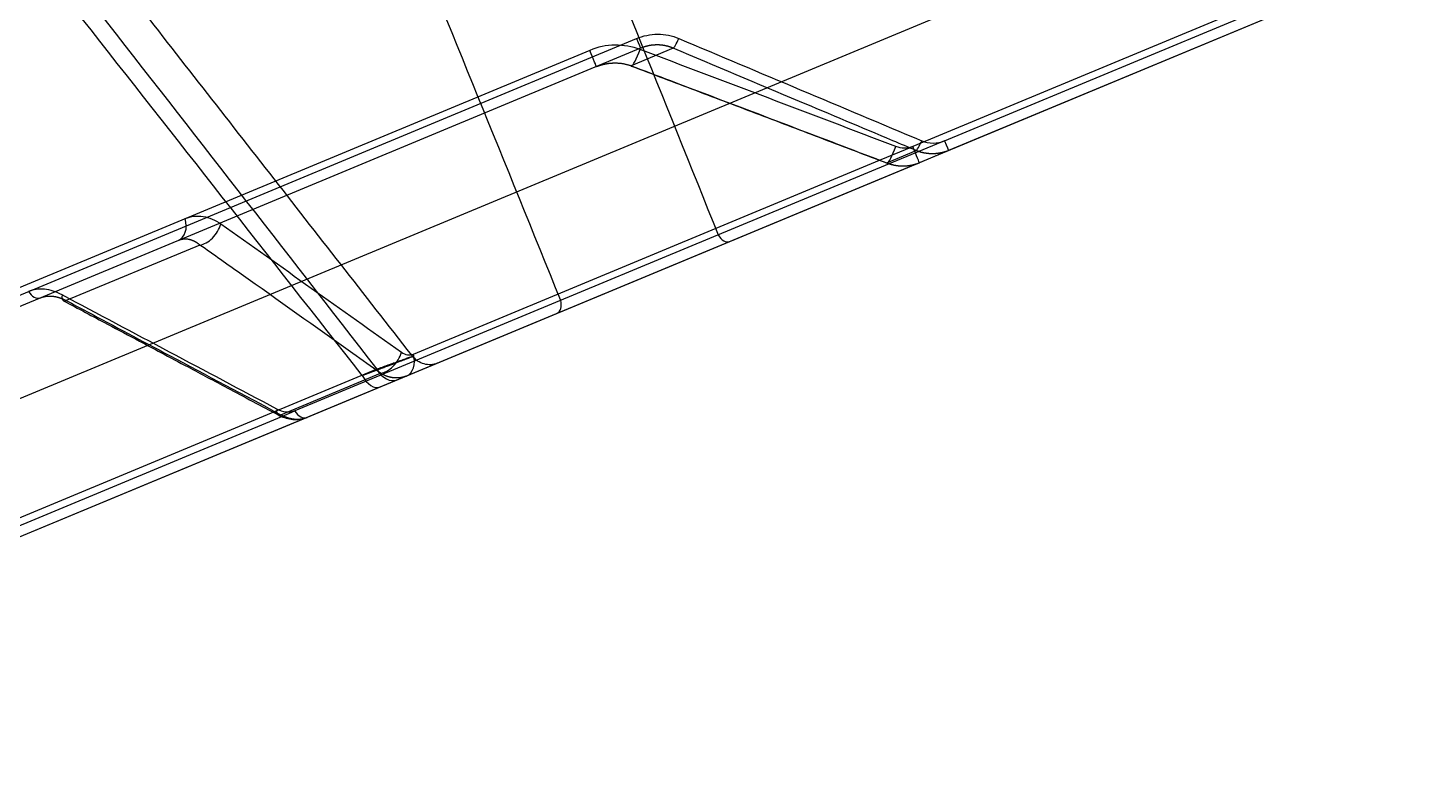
# Model space of a CAD drawing. Header units: millimetres. Extents: x 18 to 755, y 19 to 576.
# Drawn here: x 297.22 to 329.67, y 87.07 to 104.86 of the extents above; entities that cross this region are included whole.
import ezdxf

# ---------------------------------------------------------------- set-up
doc = ezdxf.new("R2010")
doc.units = ezdxf.units.MM
doc.layers.add('1', color=7, linetype='Continuous', true_color=0xffffff)

msp = doc.modelspace()

# ---------------------------------------------------------------- hatches: boundary and pattern name
at = {"layer": '1', "lineweight": -3}
h = msp.add_hatch(dxfattribs=at)
h.set_pattern_fill('ANSI31', scale=1.55, style=0)
edge = h.paths.add_edge_path(flags=0)
edge.add_line((123.581, 20.754), (119.659, 19.122))
edge.add_line((119.659, 19.122), (118.507, 21.892))
edge.add_line((118.507, 21.892), (111.247, 18.873))
edge.add_spline(control_points=[(111.247, 18.873), (110.93, 19.433), (110.613, 19.993), (110.297, 20.553)], knot_values=[0, 0, 0, 0, 1, 1, 1, 1], degree=3, periodic=0)
edge.add_spline(control_points=[(110.297, 20.553), (110.763, 21.685), (111.229, 22.818), (111.694, 23.95)], knot_values=[0, 0, 0, 0, 1, 1, 1, 1], degree=3, periodic=0)
edge.add_ellipse((358.348, 131.388), major_axis=(-2903.319, -1207.465), ratio=0.00143112, start_angle=0.954876, end_angle=0.989415)
edge.add_spline(control_points=[(120.306, 27.531), (120.582, 27.416), (120.858, 27.302), (121.417, 27.07), (121.701, 26.953), (122.165, 26.76), (122.347, 26.685), (122.528, 26.61)], knot_values=[0, 0, 0, 0, 0.372538, 0.372538, 0.755075, 0.755075, 1, 1, 1, 1], degree=3, periodic=0)
edge.add_spline(control_points=[(122.528, 26.61), (122.939, 24.772), (123.349, 22.934), (123.759, 21.096)], knot_values=[0, 0, 0, 0, 1, 1, 1, 1], degree=3, periodic=0)
edge.add_spline(control_points=[(123.759, 21.096), (123.763, 21.079), (123.765, 21.061), (123.767, 21.026), (123.766, 21.009), (123.761, 20.975), (123.758, 20.957), (123.747, 20.924), (123.741, 20.908), (123.724, 20.877), (123.715, 20.862), (123.694, 20.834), (123.682, 20.822), (123.663, 20.804), (123.656, 20.798), (123.642, 20.788), (123.635, 20.783), (123.613, 20.768), (123.598, 20.76), (123.581, 20.754)], knot_values=[0, 0, 0, 0, 0.125, 0.125, 0.25, 0.25, 0.375, 0.375, 0.5, 0.5, 0.625, 0.625, 0.75, 0.75, 0.8125, 0.8125, 0.875, 0.875, 1, 1, 1, 1], degree=3, periodic=0)
edge = h.paths.add_edge_path(flags=0)
edge.add_spline(control_points=[(300.574, 126.854), (300.649, 126.885), (300.802, 126.935), (300.96, 126.96), (301.061, 126.967), (301.082, 126.968), (301.122, 126.969), (301.142, 126.969), (301.203, 126.969), (301.243, 126.967), (301.362, 126.956), (301.442, 126.943), (301.52, 126.923)], knot_values=[0, 0, 0, 0, 0.25, 0.5, 0.5, 0.5625, 0.5625, 0.625, 0.625, 0.75, 0.75, 1, 1, 1, 1], degree=3, periodic=0)
edge.add_spline(control_points=[(301.52, 126.923), (301.572, 126.91), (301.625, 126.901), (301.705, 126.894), (301.731, 126.892), (301.772, 126.892), (301.785, 126.892), (301.812, 126.893), (301.826, 126.894), (301.893, 126.898), (301.946, 126.907), (302.024, 126.925), (302.049, 126.932), (302.1, 126.949), (302.126, 126.958), (302.151, 126.969)], knot_values=[0, 0, 0, 0, 0.25, 0.25, 0.375, 0.375, 0.4375, 0.4375, 0.5, 0.5, 0.75, 0.75, 0.875, 0.875, 1, 1, 1, 1], degree=3, periodic=0)
edge.add_line((302.151, 126.969), (314.312, 132.027))
edge.add_spline(control_points=[(314.312, 132.027), (314.325, 132.032), (314.337, 132.037), (314.362, 132.049), (314.398, 132.066), (314.433, 132.086), (314.501, 132.128), (314.544, 132.16), (314.605, 132.213), (314.625, 132.231), (314.662, 132.27), (314.68, 132.29), (314.731, 132.351), (314.762, 132.395), (314.79, 132.442)], knot_values=[0, 0, 0, 0, 0.0625, 0.0625, 0.125, 0.25, 0.25, 0.5, 0.5, 0.625, 0.625, 0.75, 0.75, 1, 1, 1, 1], degree=3, periodic=0)
edge.add_spline(control_points=[(314.79, 132.442), (314.831, 132.511), (314.877, 132.577), (314.954, 132.67), (314.994, 132.714), (315.038, 132.757), (315.067, 132.785), (315.082, 132.798), (315.158, 132.864), (315.223, 132.912), (315.325, 132.975), (315.377, 133.005), (315.432, 133.031), (315.468, 133.048), (315.487, 133.057), (315.505, 133.064)], knot_values=[0, 0, 0, 0, 0.25, 0.25, 0.375, 0.4375, 0.4375, 0.5, 0.5, 0.75, 0.75, 0.875, 0.9375, 0.9375, 1, 1, 1, 1], degree=3, periodic=0)
edge.add_line((315.505, 133.064), (355.591, 149.736))
edge.add_line((355.591, 149.736), (359.047, 141.426))
edge.add_spline(control_points=[(359.047, 141.426), (358.238, 139.465), (357.429, 137.504), (356.62, 135.543)], knot_values=[0, 0, 0, 0, 1, 1, 1, 1], degree=3, periodic=0)
edge.add_ellipse((358.348, 131.388), major_axis=(2903.319, 1207.465), ratio=0.00143112, start_angle=90, end_angle=158.464753)
edge.add_spline(control_points=[(346.091, 131.164), (345.823, 131.213), (345.554, 131.262), (345.084, 131.347), (344.883, 131.384), (344.488, 131.456), (344.293, 131.492), (344.099, 131.527)], knot_values=[0, 0, 0, 0, 0.404548, 0.404548, 0.707324, 0.707324, 1, 1, 1, 1], degree=3, periodic=0)
edge.add_spline(control_points=[(344.099, 131.527), (343.491, 132.478), (342.884, 133.428), (342.276, 134.379)], knot_values=[0, 0, 0, 0, 1, 1, 1, 1], degree=3, periodic=0)
edge.add_spline(control_points=[(342.276, 134.379), (342.197, 134.503), (342.108, 134.618), (341.961, 134.778), (341.91, 134.829), (341.83, 134.902), (341.802, 134.926), (341.746, 134.973), (341.717, 134.996), (341.572, 135.108), (341.45, 135.185), (341.257, 135.285), (341.191, 135.316), (341.09, 135.358), (341.056, 135.371), (340.987, 135.396), (340.953, 135.407), (340.778, 135.462), (340.637, 135.493), (340.421, 135.521), (340.349, 135.528), (340.24, 135.532), (340.203, 135.533), (340.13, 135.533), (340.093, 135.532), (339.911, 135.524), (339.767, 135.505), (339.555, 135.457), (339.485, 135.439), (339.381, 135.406), (339.346, 135.394), (339.277, 135.369), (339.243, 135.355), (339.209, 135.341)], knot_values=[0, 0, 0, 0, 0.125, 0.125, 0.1875, 0.1875, 0.21875, 0.21875, 0.25, 0.25, 0.375, 0.375, 0.4375, 0.4375, 0.46875, 0.46875, 0.5, 0.5, 0.625, 0.625, 0.6875, 0.6875, 0.71875, 0.71875, 0.75, 0.75, 0.875, 0.875, 0.9375, 0.9375, 0.96875, 0.96875, 1, 1, 1, 1], degree=3, periodic=0)
edge.add_line((339.209, 135.341), (256.764, 101.053))
edge.add_spline(control_points=[(256.764, 101.053), (258.459, 93.455), (260.155, 85.857), (261.851, 78.259)], knot_values=[0, 0, 0, 0, 1, 1, 1, 1], degree=3, periodic=0)
edge.add_line((261.851, 78.259), (252.617, 74.419))
edge.add_spline(control_points=[(252.617, 74.419), (248.643, 77.459), (244.669, 80.499), (240.694, 83.539)], knot_values=[0, 0, 0, 0, 1, 1, 1, 1], degree=3, periodic=0)
edge.add_line((240.694, 83.539), (226.859, 77.785))
edge.add_spline(control_points=[(226.859, 77.785), (226.212, 72.823), (225.566, 67.861), (224.92, 62.899)], knot_values=[0, 0, 0, 0, 1, 1, 1, 1], degree=3, periodic=0)
edge.add_line((224.92, 62.899), (215.686, 59.059))
edge.add_spline(control_points=[(215.686, 59.059), (211.494, 65.619), (207.301, 72.179), (203.109, 78.738)], knot_values=[0, 0, 0, 0, 1, 1, 1, 1], degree=3, periodic=0)
edge.add_line((203.109, 78.738), (120.663, 44.45))
edge.add_spline(control_points=[(120.663, 44.45), (120.646, 44.443), (120.629, 44.436), (120.596, 44.421), (120.546, 44.398), (120.497, 44.374), (120.4, 44.323), (120.338, 44.287), (120.155, 44.17), (120.039, 44.081), (119.823, 43.882), (119.725, 43.775), (119.593, 43.602), (119.552, 43.543), (119.493, 43.451), (119.465, 43.404), (119.438, 43.356), (119.421, 43.324), (119.412, 43.308), (119.336, 43.161), (119.281, 43.027), (119.216, 42.82), (119.197, 42.75), (119.174, 42.643), (119.167, 42.607), (119.154, 42.535), (119.149, 42.499), (119.125, 42.317), (119.119, 42.173), (119.132, 41.884), (119.151, 41.74), (119.183, 41.597)], knot_values=[0, 0, 0, 0, 0.015625, 0.015625, 0.03125, 0.0625, 0.0625, 0.125, 0.125, 0.25, 0.25, 0.375, 0.375, 0.4375, 0.4375, 0.46875, 0.484375, 0.484375, 0.5, 0.5, 0.625, 0.625, 0.6875, 0.6875, 0.71875, 0.71875, 0.75, 0.75, 0.875, 0.875, 1, 1, 1, 1], degree=3, periodic=0)
edge.add_spline(control_points=[(119.183, 41.597), (119.43, 40.492), (119.677, 39.387), (119.923, 38.282)], knot_values=[0, 0, 0, 0, 1, 1, 1, 1], degree=3, periodic=0)
edge.add_spline(control_points=[(119.923, 38.282), (119.768, 38.056), (119.613, 37.83), (119.343, 37.435), (119.227, 37.267), (119, 36.935), (118.888, 36.772), (118.776, 36.609)], knot_values=[0, 0, 0, 0, 0.405183, 0.405183, 0.707594, 0.707594, 1, 1, 1, 1], degree=3, periodic=0)
edge.add_ellipse((358.348, 131.388), major_axis=(-2903.319, -1207.465), ratio=0.00143112, start_angle=359.002567, end_angle=359.045124)
edge.add_spline(control_points=[(108.25, 32.23), (107.27, 32.636), (106.289, 33.042), (104.327, 33.853), (103.346, 34.259), (102.365, 34.664)], knot_values=[0, 0, 0, 0, 0.5, 0.5, 1, 1, 1, 1], degree=3, periodic=0)
edge.add_line((102.365, 34.664), (98.905, 42.982))
edge.add_line((98.905, 42.982), (138.991, 59.654))
edge.add_spline(control_points=[(138.991, 59.654), (139.066, 59.685), (139.219, 59.734), (139.378, 59.759), (139.54, 59.77), (139.62, 59.77), (139.78, 59.756), (139.859, 59.742), (139.937, 59.722)], knot_values=[0, 0, 0, 0, 0.25, 0.5, 0.5, 0.75, 0.75, 1, 1, 1, 1], degree=3, periodic=0)
edge.add_spline(control_points=[(139.937, 59.722), (139.99, 59.709), (140.042, 59.7), (140.149, 59.69), (140.202, 59.69), (140.31, 59.698), (140.416, 59.714), (140.518, 59.747), (140.568, 59.768)], knot_values=[0, 0, 0, 0, 0.25, 0.25, 0.5, 0.5, 0.75, 1, 1, 1, 1], degree=3, periodic=0)
edge.add_line((140.568, 59.768), (152.73, 64.826))
edge.add_spline(control_points=[(152.73, 64.826), (152.78, 64.847), (152.875, 64.896), (152.961, 64.959), (153.012, 65.004), (153.023, 65.013), (153.042, 65.031), (153.071, 65.06), (153.098, 65.089), (153.149, 65.151), (153.18, 65.195), (153.207, 65.241)], knot_values=[0, 0, 0, 0, 0.25, 0.5, 0.5, 0.5625, 0.5625, 0.625, 0.75, 0.75, 1, 1, 1, 1], degree=3, periodic=0)
edge.add_spline(control_points=[(153.207, 65.241), (153.248, 65.311), (153.294, 65.376), (153.371, 65.469), (153.412, 65.513), (153.455, 65.556), (153.484, 65.583), (153.499, 65.597), (153.576, 65.664), (153.64, 65.711), (153.776, 65.796), (153.848, 65.832), (153.923, 65.864)], knot_values=[0, 0, 0, 0, 0.25, 0.25, 0.375, 0.4375, 0.4375, 0.5, 0.5, 0.75, 0.75, 1, 1, 1, 1], degree=3, periodic=0)
edge.add_spline(control_points=[(153.923, 65.864), (166.396, 71.051), (178.87, 76.239), (191.343, 81.426)], knot_values=[0, 0, 0, 0, 1, 1, 1, 1], degree=3, periodic=0)
edge.add_spline(control_points=[(191.343, 81.426), (191.422, 81.459), (191.504, 81.486), (191.671, 81.528), (191.755, 81.543), (191.862, 81.553), (191.884, 81.555), (191.926, 81.558), (191.948, 81.558), (192.012, 81.56), (192.054, 81.559), (192.182, 81.552), (192.266, 81.541), (192.35, 81.523)], knot_values=[0, 0, 0, 0, 0.25, 0.25, 0.5, 0.5, 0.5625, 0.5625, 0.625, 0.625, 0.75, 0.75, 1, 1, 1, 1], degree=3, periodic=0)
edge.add_spline(control_points=[(192.35, 81.523), (192.407, 81.51), (192.464, 81.503), (192.579, 81.496), (192.637, 81.497), (192.752, 81.508), (192.809, 81.518), (192.922, 81.546), (192.977, 81.564), (193.031, 81.587)], knot_values=[0, 0, 0, 0, 0.25, 0.25, 0.5, 0.5, 0.75, 0.75, 1, 1, 1, 1], degree=3, periodic=0)
edge.add_line((193.031, 81.587), (209.632, 88.491))
edge.add_spline(control_points=[(209.632, 88.491), (209.683, 88.512), (209.732, 88.537), (209.826, 88.595), (209.871, 88.627), (209.934, 88.681), (209.954, 88.7), (209.993, 88.739), (210.011, 88.759), (210.064, 88.821), (210.096, 88.865), (210.125, 88.912)], knot_values=[0, 0, 0, 0, 0.25, 0.25, 0.5, 0.5, 0.625, 0.625, 0.75, 0.75, 1, 1, 1, 1], degree=3, periodic=0)
edge.add_spline(control_points=[(210.125, 88.912), (210.168, 88.983), (210.216, 89.05), (210.322, 89.174), (210.38, 89.233), (210.506, 89.34), (210.573, 89.389), (210.714, 89.476), (210.788, 89.513), (210.865, 89.545)], knot_values=[0, 0, 0, 0, 0.25, 0.25, 0.5, 0.5, 0.75, 0.75, 1, 1, 1, 1], degree=3, periodic=0)
edge.add_line((210.865, 89.545), (243.717, 103.208))
edge.add_spline(control_points=[(243.717, 103.208), (243.793, 103.24), (243.871, 103.265), (243.99, 103.294), (244.03, 103.302), (244.111, 103.315), (244.152, 103.32), (244.276, 103.331), (244.358, 103.331), (244.523, 103.318), (244.604, 103.305), (244.685, 103.286)], knot_values=[0, 0, 0, 0, 0.25, 0.25, 0.375, 0.375, 0.5, 0.5, 0.75, 0.75, 1, 1, 1, 1], degree=3, periodic=0)
edge.add_spline(control_points=[(244.685, 103.286), (244.738, 103.273), (244.793, 103.264), (244.902, 103.256), (244.957, 103.256), (245.067, 103.265), (245.121, 103.273), (245.227, 103.299), (245.279, 103.316), (245.329, 103.337)], knot_values=[0, 0, 0, 0, 0.25, 0.25, 0.5, 0.5, 0.75, 0.75, 1, 1, 1, 1], degree=3, periodic=0)
edge.add_line((245.329, 103.337), (261.996, 110.268))
edge.add_spline(control_points=[(261.996, 110.268), (262.049, 110.291), (262.1, 110.317), (262.174, 110.361), (262.198, 110.377), (262.245, 110.41), (262.268, 110.428), (262.335, 110.483), (262.376, 110.523), (262.453, 110.61), (262.488, 110.656), (262.519, 110.705)], knot_values=[0, 0, 0, 0, 0.25, 0.25, 0.375, 0.375, 0.5, 0.5, 0.75, 0.75, 1, 1, 1, 1], degree=3, periodic=0)
edge.add_spline(control_points=[(262.519, 110.705), (262.565, 110.778), (262.617, 110.846), (262.731, 110.974), (262.793, 111.033), (262.892, 111.115), (262.926, 111.141), (262.995, 111.19), (263.031, 111.213), (263.14, 111.279), (263.216, 111.318), (263.295, 111.35)], knot_values=[0, 0, 0, 0, 0.25, 0.25, 0.5, 0.5, 0.625, 0.625, 0.75, 0.75, 1, 1, 1, 1], degree=3, periodic=0)
edge.add_line((263.295, 111.35), (300.574, 126.854))
edge = h.paths.add_edge_path(flags=0)
edge.add_ellipse((358.348, 131.388), major_axis=(2903.319, 1207.465), ratio=0.00143112, start_angle=205.766732, end_angle=270)
edge.add_spline(control_points=[(360.076, 127.233), (360.215, 127.176), (360.353, 127.118), (361.483, 126.652), (362.475, 126.243), (363.467, 125.834)], knot_values=[0, 0, 0, 0, 0.122367, 0.122367, 1, 1, 1, 1], degree=3, periodic=0)
edge.add_spline(control_points=[(363.467, 125.834), (363.64, 125.218), (363.813, 124.601), (363.986, 123.985)], knot_values=[0, 0, 0, 0, 1, 1, 1, 1], degree=3, periodic=0)
edge.add_line((363.986, 123.985), (356.726, 120.966))
edge.add_line((356.726, 120.966), (357.878, 118.196))
edge.add_line((357.878, 118.196), (353.955, 116.564))
edge.add_spline(control_points=[(353.955, 116.564), (353.939, 116.558), (353.935, 116.557), (353.922, 116.553), (353.914, 116.55), (353.888, 116.545), (353.871, 116.542), (353.845, 116.541), (353.836, 116.541), (353.819, 116.542), (353.81, 116.543), (353.784, 116.546), (353.767, 116.55), (353.742, 116.558), (353.734, 116.561), (353.718, 116.567), (353.71, 116.571), (353.687, 116.583), (353.672, 116.592), (353.651, 116.608), (353.644, 116.614), (353.631, 116.626), (353.625, 116.632), (353.608, 116.651), (353.597, 116.665), (353.587, 116.68)], knot_values=[0, 0, 0, 0, 0.032258, 0.032258, 0.096774, 0.096774, 0.225806, 0.225806, 0.290323, 0.290323, 0.354839, 0.354839, 0.483871, 0.483871, 0.548387, 0.548387, 0.612903, 0.612903, 0.741935, 0.741935, 0.806452, 0.806452, 0.870968, 0.870968, 1, 1, 1, 1], degree=3, periodic=0)
edge.add_spline(control_points=[(353.587, 116.68), (352.576, 118.263), (351.564, 119.847), (350.552, 121.43)], knot_values=[0, 0, 0, 0, 1, 1, 1, 1], degree=3, periodic=0)
edge.add_spline(control_points=[(350.552, 121.43), (350.704, 121.8), (350.857, 122.171), (351.088, 122.73), (351.166, 122.919), (351.319, 123.29), (351.394, 123.471), (351.469, 123.653)], knot_values=[0, 0, 0, 0, 0.499921, 0.499921, 0.75496, 0.75496, 1, 1, 1, 1], degree=3, periodic=0)

# ---------------------------------------------------------------- linework, layer by layer
at = {"layer": '1', "color": 7, "lineweight": -3}
for p, q in [((356.726, 120.966), (283.355, 90.451)), ((357.878, 118.196), (193.03, 49.637)), ((318.772, 102.2), (350.533, 115.409)), ((349.179, 115.025), (318.024, 102.068)), ((350.628, 115.18), (318.867, 101.971)), ((287.688, 94.688), (311.531, 104.604)), ((311.626, 104.375), (287.783, 94.459)), ((310.432, 104.326), (292.313, 96.79)), ((312.394, 104.377), (311.403, 103.965)), ((318.772, 102.2), (303.503, 95.85)), ((317.246, 101.745), (318.024, 102.068)), ((317.412, 101.683), (318.104, 101.971)), ((318.867, 101.971), (318.182, 101.686)), ((318.182, 101.686), (306.124, 96.672)), ((306.287, 97.187), (317.246, 101.745)), ((301.27, 99.751), (298.129, 98.445)), ((305.431, 96.831), (283.37, 87.656)), ((303.174, 95.762), (305.518, 96.737)), ((306.124, 96.672), (303.791, 95.701)), ((303.195, 95.722), (303.503, 95.85)), ((303.791, 95.701), (287.163, 88.786)), ((287.26, 89.095), (303.195, 95.722))]:
    msp.add_line(p, q, dxfattribs=at)
for centre, major_axis, ratio, start_param, end_param in [((311.511, 104.652), (-0.115, 0.277), 0.001447, 1.745329, 3.141593), ((312.506, 104.654), (0.116, 0.276), 0.123642, 3.243547, 4.589198), ((310.399, 104.406), (-0.192, 0.462), 0.001415, 3.141593, 4.537856), ((311.586, 104.424), (0.177, 0.468), 0.120964, 3.241532, 4.586543), ((311.586, 104.424), (0.177, 0.468), 0.120964, 2.988282, 3.241528), ((317.596, 102.143), (0.178, 0.467), 0.121438, 3.247698, 4.587005), ((317.99, 102.148), (-0.192, 0.462), 0.001415, 3.141593, 4.537856), ((318.216, 102.248), (0.116, 0.276), 0.123645, 3.24471, 4.589202), ((318.752, 102.248), (-0.115, 0.277), 0.001447, 1.745329, 3.141593), ((317.596, 102.143), (0.178, 0.467), 0.121438, 3.002551, 3.247697), ((300.57, 100.318), (-0.192, 0.462), 0.706083, 3.141593, 4.537856), ((301.41, 100.192), (0.289, 0.408), 0.595523, 3.633579, 5.23184), ((313.61, 100.11), (-0.115, 0.277), 0.650735, 1.745329, 3.141593), ((297.414, 98.789), (0.115, -0.277), 0.706083, 4.886922, 6.283185), ((298.205, 98.706), (-0.141, -0.265), 0.403322, 5.416625, 6.294078), ((298.205, 98.706), (-0.141, -0.265), 0.403322, 0.010892, 0.479092), ((309.538, 98.416), (-0.115, 0.277), 0.706083, 3.141593, 4.537856), ((305.654, 97.176), (0.29, 0.407), 0.593998, 3.649834, 5.234288), ((305.932, 97.133), (-0.192, 0.462), 0.706083, 3.141593, 4.537856), ((305.718, 97.044), (-0.192, 0.462), 0.706106, 1.745329, 3.141593), ((305.312, 96.876), (-0.192, 0.462), 0.578592, 1.745329, 3.141593), ((303.25, 96.023), (-0.141, -0.265), 0.403307, 5.416634, 6.294315), ((303.25, 96.023), (-0.141, -0.265), 0.403307, 0.01113, 0.47794), ((303.676, 95.978), (0.115, -0.277), 0.706083, 4.886922, 6.283185)]:
    msp.add_ellipse(centre, major_axis=major_axis, ratio=ratio, start_param=start_param, end_param=end_param, dxfattribs=at)
for points, degree in [([(305.708, 119.171), (308.299, 112.784), (310.88, 106.389), (313.452, 99.988)], 3), ([(309.751, 98.448), (307.16, 104.841), (304.559, 111.228), (301.948, 117.607)], 3), ([(306.354, 97.027), (292.996, 114.14)], 1), ([(292.333, 113.608), (296.714, 108.028), (301.079, 102.435), (305.431, 96.831)], 3), ([(305.083, 96.686), (300.705, 102.28), (296.312, 107.861), (291.903, 113.43)], 3), ([(312.526, 104.605), (314.429, 103.803), (316.333, 103.001), (318.236, 102.199)], 3), ([(317.63, 102.063), (315.629, 102.827), (313.625, 103.588), (311.62, 104.344)], 3), ([(311.416, 103.957), (317.425, 101.676)], 1), ([(318.024, 102.068), (317.899, 102.016), (317.757, 102.015), (317.63, 102.063)], 3), ([(318.236, 102.199), (318.406, 102.128), (318.601, 102.129), (318.772, 102.2)], 3), ([(301.764, 100.245), (303.18, 99.244), (304.595, 98.238), (306.008, 97.23)], 3), ([(303.077, 95.895), (301.396, 96.789), (299.714, 97.683), (298.032, 98.578)], 3), ([(306.008, 97.23), (306.097, 97.166), (306.198, 97.15), (306.287, 97.187)], 3), ([(303.503, 95.85), (303.382, 95.8), (303.227, 95.815), (303.077, 95.895)], 3)]:
    msp.add_open_spline(points, degree=degree, dxfattribs=at)
for points, knots in [([(311.531, 104.604), (311.69, 104.67), (311.859, 104.704), (312.199, 104.705), (312.368, 104.672), (312.526, 104.605)], [0, 0, 0, 0, 0.5, 0.5, 1, 1, 1, 1]), ([(311.62, 104.344), (311.43, 104.416), (311.229, 104.451), (310.823, 104.445), (310.622, 104.405), (310.432, 104.326)], [0, 0, 0, 0, 0.5, 0.5, 1, 1, 1, 1]), ([(312.394, 104.377), (312.39, 104.379), (312.381, 104.383), (312.368, 104.388), (312.354, 104.393), (312.341, 104.398), (312.327, 104.402), (312.314, 104.407), (312.3, 104.411), (312.286, 104.415), (312.272, 104.419), (312.258, 104.423), (312.244, 104.426), (312.23, 104.43), (312.216, 104.433), (312.202, 104.436), (312.187, 104.438), (312.173, 104.441), (312.159, 104.443), (312.144, 104.445), (312.13, 104.447), (312.115, 104.448), (312.1, 104.45), (312.086, 104.451), (312.071, 104.452), (312.056, 104.453), (312.041, 104.453), (312.027, 104.453), (312.012, 104.453), (311.997, 104.453), (311.982, 104.453), (311.967, 104.452), (311.952, 104.451), (311.937, 104.45), (311.922, 104.449), (311.907, 104.448), (311.892, 104.446), (311.877, 104.444), (311.862, 104.442), (311.847, 104.439), (311.832, 104.437), (311.818, 104.434), (311.803, 104.431), (311.788, 104.427), (311.773, 104.424), (311.758, 104.42), (311.743, 104.416), (311.728, 104.411), (311.714, 104.407), (311.699, 104.402), (311.684, 104.397), (311.67, 104.392), (311.655, 104.387), (311.641, 104.381), (311.631, 104.377), (311.626, 104.375)], [0, 0, 0, 0, 0.018155, 0.036332, 0.05453, 0.072751, 0.090995, 0.109262, 0.127552, 0.145866, 0.164204, 0.182567, 0.200954, 0.219367, 0.237805, 0.256269, 0.27476, 0.293276, 0.31182, 0.330391, 0.348989, 0.367616, 0.38627, 0.404953, 0.423666, 0.442407, 0.461177, 0.479978, 0.498809, 0.51767, 0.536562, 0.555485, 0.57444, 0.593426, 0.612445, 0.631496, 0.650579, 0.669695, 0.688845, 0.708028, 0.727245, 0.746496, 0.765782, 0.785102, 0.804458, 0.823848, 0.843275, 0.862737, 0.882235, 0.90177, 0.921342, 0.94095, 0.960596, 0.980279, 1, 1, 1, 1]), ([(318.104, 101.971), (317.921, 102.048), (317.738, 102.125), (316.824, 102.511), (316.092, 102.819), (314.372, 103.544), (313.383, 103.96), (312.394, 104.377)], [0, 0, 0, 0, 0.096089, 0.096089, 0.480447, 0.480447, 1, 1, 1, 1]), ([(310.591, 103.944), (310.596, 103.946), (310.606, 103.951), (310.621, 103.957), (310.637, 103.963), (310.653, 103.968), (310.67, 103.974), (310.687, 103.979), (310.704, 103.984), (310.721, 103.989), (310.739, 103.994), (310.757, 103.999), (310.775, 104.003), (310.794, 104.007), (310.813, 104.011), (310.833, 104.014), (310.852, 104.017), (310.872, 104.02), (310.892, 104.023), (310.913, 104.025), (310.934, 104.027), (310.955, 104.028), (310.976, 104.029), (311.001, 104.03), (311.03, 104.03), (311.061, 104.03), (311.093, 104.028), (311.125, 104.026), (311.157, 104.023), (311.188, 104.019), (311.22, 104.013), (311.251, 104.008), (311.282, 104.001), (311.313, 103.993), (311.343, 103.985), (311.373, 103.975), (311.393, 103.969), (311.403, 103.965)], [0, 0, 0, 0, 0.019473, 0.039254, 0.059344, 0.079744, 0.100453, 0.121472, 0.142801, 0.16444, 0.186391, 0.208651, 0.231224, 0.254107, 0.277302, 0.300809, 0.324627, 0.348758, 0.373202, 0.397957, 0.423026, 0.448408, 0.474102, 0.50011, 0.538421, 0.576756, 0.615114, 0.653496, 0.691902, 0.730331, 0.768783, 0.80726, 0.84576, 0.884284, 0.922832, 0.961404, 1, 1, 1, 1]), ([(311.403, 103.965), (311.713, 103.848), (312.023, 103.731), (313.57, 103.146), (314.808, 102.676), (316.5, 102.031), (316.956, 101.857), (317.412, 101.683)], [0, 0, 0, 0, 0.154458, 0.154458, 0.772291, 0.772291, 1, 1, 1, 1]), ([(318.867, 101.971), (318.863, 101.969), (318.853, 101.966), (318.839, 101.96), (318.824, 101.955), (318.81, 101.949), (318.795, 101.944), (318.78, 101.94), (318.766, 101.935), (318.751, 101.931), (318.736, 101.927), (318.721, 101.923), (318.707, 101.92), (318.692, 101.917), (318.677, 101.914), (318.662, 101.911), (318.647, 101.908), (318.632, 101.906), (318.617, 101.904), (318.602, 101.902), (318.587, 101.9), (318.573, 101.899), (318.558, 101.897), (318.543, 101.896), (318.528, 101.896), (318.513, 101.895), (318.498, 101.895), (318.483, 101.895), (318.469, 101.895), (318.454, 101.895), (318.439, 101.896), (318.424, 101.896), (318.41, 101.897), (318.395, 101.899), (318.381, 101.9), (318.366, 101.902), (318.352, 101.904), (318.337, 101.906), (318.323, 101.908), (318.309, 101.91), (318.295, 101.913), (318.28, 101.916), (318.266, 101.919), (318.252, 101.922), (318.238, 101.926), (318.225, 101.929), (318.211, 101.933), (318.197, 101.937), (318.184, 101.942), (318.17, 101.946), (318.157, 101.951), (318.143, 101.956), (318.13, 101.961), (318.117, 101.966), (318.108, 101.969), (318.104, 101.971)], [0, 0, 0, 0, 0.019752, 0.039468, 0.059149, 0.078794, 0.098404, 0.117979, 0.137519, 0.157024, 0.176494, 0.195929, 0.21533, 0.234696, 0.254027, 0.273324, 0.292586, 0.311814, 0.331008, 0.350168, 0.369294, 0.388386, 0.407444, 0.426468, 0.445459, 0.464416, 0.48334, 0.50223, 0.521087, 0.539911, 0.558701, 0.577459, 0.596184, 0.614876, 0.633535, 0.652162, 0.670756, 0.689317, 0.707847, 0.726344, 0.744809, 0.763242, 0.781643, 0.800012, 0.818349, 0.836655, 0.854929, 0.873172, 0.891384, 0.909564, 0.927713, 0.945831, 0.963918, 0.981974, 1, 1, 1, 1]), ([(317.412, 101.683), (317.417, 101.681), (317.427, 101.677), (317.442, 101.672), (317.457, 101.666), (317.472, 101.661), (317.487, 101.656), (317.502, 101.652), (317.517, 101.647), (317.532, 101.643), (317.547, 101.64), (317.561, 101.636), (317.576, 101.633), (317.591, 101.63), (317.605, 101.627), (317.619, 101.624), (317.633, 101.622), (317.648, 101.62), (317.662, 101.618), (317.676, 101.616), (317.689, 101.615), (317.703, 101.613), (317.717, 101.612), (317.73, 101.611), (317.743, 101.61), (317.757, 101.61), (317.77, 101.609), (317.783, 101.609), (317.796, 101.609), (317.808, 101.609), (317.821, 101.61), (317.833, 101.61), (317.846, 101.61), (317.858, 101.611), (317.87, 101.612), (317.882, 101.613), (317.893, 101.614), (317.905, 101.615), (317.916, 101.617), (317.928, 101.618), (317.939, 101.62), (317.95, 101.621), (317.96, 101.623), (317.971, 101.625), (317.982, 101.627), (317.992, 101.629), (318.002, 101.631), (318.012, 101.633), (318.022, 101.635), (318.032, 101.637), (318.042, 101.64), (318.051, 101.642), (318.06, 101.645), (318.07, 101.647), (318.079, 101.65), (318.088, 101.653), (318.096, 101.655), (318.105, 101.658), (318.113, 101.661), (318.121, 101.663), (318.13, 101.666), (318.138, 101.669), (318.145, 101.672), (318.153, 101.675), (318.161, 101.678), (318.168, 101.681), (318.175, 101.684), (318.18, 101.686), (318.182, 101.686)], [0, 0, 0, 0, 0.020582, 0.040997, 0.061245, 0.081326, 0.10124, 0.120987, 0.140566, 0.159978, 0.179224, 0.198302, 0.217213, 0.235957, 0.254534, 0.272943, 0.291186, 0.309261, 0.32717, 0.344911, 0.362485, 0.379892, 0.397132, 0.414205, 0.431111, 0.447849, 0.464421, 0.480825, 0.497062, 0.513133, 0.529036, 0.544772, 0.56034, 0.575742, 0.590977, 0.606044, 0.620945, 0.635678, 0.650245, 0.664644, 0.678876, 0.692941, 0.706839, 0.72057, 0.734134, 0.74753, 0.76076, 0.773823, 0.786718, 0.799447, 0.812008, 0.824403, 0.83663, 0.84869, 0.860584, 0.87231, 0.883869, 0.895262, 0.906487, 0.917545, 0.928436, 0.939161, 0.949718, 0.960108, 0.970332, 0.980388, 0.990277, 1, 1, 1, 1]), ([(300.924, 100.372), (301.058, 100.427), (301.2, 100.444), (301.488, 100.4), (301.63, 100.34), (301.764, 100.245)], [0, 0, 0, 0, 0.5, 0.5, 1, 1, 1, 1]), ([(301.27, 99.751), (301.267, 99.754), (301.26, 99.759), (301.25, 99.767), (301.24, 99.775), (301.23, 99.782), (301.22, 99.79), (301.209, 99.797), (301.199, 99.803), (301.189, 99.81), (301.178, 99.816), (301.168, 99.822), (301.157, 99.828), (301.147, 99.833), (301.136, 99.839), (301.125, 99.844), (301.115, 99.848), (301.104, 99.853), (301.093, 99.857), (301.083, 99.861), (301.072, 99.865), (301.061, 99.868), (301.05, 99.872), (301.04, 99.875), (301.029, 99.877), (301.015, 99.88), (300.998, 99.884), (300.978, 99.887), (300.958, 99.889), (300.938, 99.89), (300.918, 99.89), (300.898, 99.889), (300.878, 99.887), (300.859, 99.884), (300.839, 99.881), (300.819, 99.876), (300.8, 99.871), (300.781, 99.864), (300.768, 99.859), (300.762, 99.857)], [0, 0, 0, 0, 0.020849, 0.041697, 0.062546, 0.083393, 0.104241, 0.125088, 0.145935, 0.166781, 0.187627, 0.208473, 0.229318, 0.250163, 0.271007, 0.291851, 0.312695, 0.333538, 0.354381, 0.375223, 0.396065, 0.416907, 0.437748, 0.458588, 0.479428, 0.500268, 0.538954, 0.577595, 0.616191, 0.654744, 0.693255, 0.731726, 0.770158, 0.808552, 0.846909, 0.885232, 0.92352, 0.961776, 1, 1, 1, 1]), ([(305.518, 96.737), (305.299, 96.892), (305.081, 97.048), (303.988, 97.826), (303.113, 98.447), (301.916, 99.295), (301.593, 99.523), (301.27, 99.751)], [0, 0, 0, 0, 0.154458, 0.154458, 0.772291, 0.772291, 1, 1, 1, 1]), ([(298.032, 98.578), (297.893, 98.652), (297.752, 98.696), (297.482, 98.725), (297.354, 98.708), (297.241, 98.661)], [0, 0, 0, 0, 0.5, 0.5, 1, 1, 1, 1]), ([(297.529, 98.512), (297.533, 98.514), (297.539, 98.516), (297.549, 98.52), (297.559, 98.524), (297.569, 98.527), (297.579, 98.53), (297.59, 98.533), (297.6, 98.536), (297.611, 98.538), (297.621, 98.54), (297.632, 98.542), (297.643, 98.544), (297.653, 98.546), (297.664, 98.547), (297.675, 98.549), (297.686, 98.55), (297.697, 98.55), (297.709, 98.551), (297.72, 98.552), (297.731, 98.552), (297.742, 98.552), (297.754, 98.552), (297.765, 98.551), (297.777, 98.551), (297.788, 98.55), (297.8, 98.549), (297.811, 98.548), (297.823, 98.546), (297.835, 98.545), (297.846, 98.543), (297.858, 98.541), (297.87, 98.539), (297.882, 98.536), (297.893, 98.534), (297.905, 98.531), (297.917, 98.528), (297.929, 98.525), (297.941, 98.522), (297.953, 98.518), (297.964, 98.514), (297.976, 98.511), (297.988, 98.506), (298, 98.502), (298.012, 98.498), (298.024, 98.493), (298.035, 98.489), (298.047, 98.484), (298.059, 98.479), (298.071, 98.473), (298.083, 98.468), (298.094, 98.462), (298.106, 98.457), (298.118, 98.451), (298.125, 98.447), (298.129, 98.445)], [0, 0, 0, 0, 0.019721, 0.039404, 0.05905, 0.078658, 0.09823, 0.117765, 0.137263, 0.156725, 0.176152, 0.195542, 0.214898, 0.234218, 0.253504, 0.272755, 0.291972, 0.311155, 0.330305, 0.349421, 0.368504, 0.387555, 0.406574, 0.42556, 0.444515, 0.463438, 0.48233, 0.501191, 0.520022, 0.538823, 0.557593, 0.576334, 0.595047, 0.61373, 0.632384, 0.651011, 0.669609, 0.68818, 0.706724, 0.72524, 0.743731, 0.762195, 0.780633, 0.799046, 0.817433, 0.835796, 0.854134, 0.872448, 0.890738, 0.909005, 0.927249, 0.94547, 0.963668, 0.981845, 1, 1, 1, 1]), ([(298.065, 98.44), (298.409, 98.258), (299.003, 97.942), (299.764, 97.537), (300.396, 97.201), (301.084, 96.835), (302.004, 96.346), (302.711, 95.97), (303.11, 95.758)], [0, 0, 0, 0, 0.204047, 0.353224, 0.452479, 0.57989, 0.762397, 1, 1, 1, 1]), ([(298.129, 98.445), (298.291, 98.359), (298.453, 98.273), (299.26, 97.843), (299.907, 97.499), (301.427, 96.691), (302.3, 96.227), (303.174, 95.762)], [0, 0, 0, 0, 0.096089, 0.096089, 0.480447, 0.480447, 1, 1, 1, 1]), ([(305.083, 96.686), (305.09, 96.689), (305.105, 96.694), (305.127, 96.702), (305.149, 96.711), (305.171, 96.719), (305.192, 96.726), (305.213, 96.734), (305.233, 96.742), (305.254, 96.749), (305.274, 96.757), (305.294, 96.764), (305.313, 96.772), (305.332, 96.779), (305.351, 96.786), (305.37, 96.793), (305.388, 96.799), (305.406, 96.806), (305.424, 96.813), (305.442, 96.819), (305.459, 96.826), (305.475, 96.832), (305.492, 96.838), (305.508, 96.844), (305.524, 96.85), (305.57, 96.867), (305.644, 96.894), (305.738, 96.93), (305.824, 96.962), (305.931, 97.002), (306.047, 97.045), (306.154, 97.086), (306.228, 97.114), (306.256, 97.125), (306.264, 97.128)], [0, 0, 0, 0, 0.011312, 0.022559, 0.033738, 0.044848, 0.055888, 0.066857, 0.077752, 0.088574, 0.099319, 0.109988, 0.120579, 0.13109, 0.14152, 0.151867, 0.162132, 0.172312, 0.182406, 0.192413, 0.202332, 0.212161, 0.2219, 0.231548, 0.241103, 0.250564, 0.315129, 0.378443, 0.440355, 0.500724, 0.627896, 0.753946, 0.878195, 1, 1, 1, 1]), ([(306.273, 97.133), (306.273, 97.133), (306.27, 97.133), (306.251, 97.127), (306.192, 97.106), (306.114, 97.078), (306.037, 97.05), (305.972, 97.027), (305.899, 97), (305.836, 96.978), (305.791, 96.962), (305.767, 96.953), (305.741, 96.943), (305.715, 96.934), (305.687, 96.924), (305.659, 96.914), (305.629, 96.903), (305.599, 96.892), (305.567, 96.88), (305.534, 96.868), (305.501, 96.856), (305.466, 96.844), (305.442, 96.835), (305.431, 96.831)], [0, 0, 0, 0, 0.029573, 0.166924, 0.306258, 0.446823, 0.513655, 0.582207, 0.652322, 0.723832, 0.743166, 0.762849, 0.782872, 0.803228, 0.823909, 0.844906, 0.866211, 0.887816, 0.90971, 0.931885, 0.954332, 0.97704, 1, 1, 1, 1]), ([(306.849, 96.973), (306.801, 96.953), (306.701, 96.93), (306.536, 96.945), (306.384, 97.016), (306.306, 97.09), (306.273, 97.133)], [0, 0, 0, 0, 0.246273, 0.502515, 0.757505, 1, 1, 1, 1]), ([(306.124, 96.672), (306.121, 96.67), (306.114, 96.667), (306.103, 96.663), (306.092, 96.659), (306.08, 96.655), (306.068, 96.651), (306.055, 96.648), (306.042, 96.644), (306.029, 96.641), (306.015, 96.638), (306.001, 96.635), (305.986, 96.633), (305.971, 96.631), (305.956, 96.629), (305.94, 96.627), (305.923, 96.626), (305.906, 96.626), (305.889, 96.626), (305.872, 96.626), (305.853, 96.627), (305.835, 96.628), (305.816, 96.63), (305.797, 96.633), (305.777, 96.636), (305.757, 96.64), (305.737, 96.645), (305.716, 96.65), (305.695, 96.656), (305.674, 96.663), (305.652, 96.671), (305.63, 96.679), (305.608, 96.689), (305.586, 96.699), (305.563, 96.711), (305.54, 96.723), (305.525, 96.732), (305.518, 96.737)], [0, 0, 0, 0, 0.018474, 0.037541, 0.057202, 0.077456, 0.098304, 0.119747, 0.141783, 0.164413, 0.187637, 0.211455, 0.235867, 0.260873, 0.286473, 0.312667, 0.339456, 0.366838, 0.394815, 0.423385, 0.45255, 0.482309, 0.512663, 0.54361, 0.575152, 0.607288, 0.640018, 0.673342, 0.70726, 0.741773, 0.77688, 0.812581, 0.848876, 0.885766, 0.92325, 0.961328, 1, 1, 1, 1]), ([(303.11, 95.758), (303.159, 95.732), (303.259, 95.689), (303.416, 95.653), (303.573, 95.647), (303.672, 95.664), (303.722, 95.678)], [0, 0, 0, 0, 0.243942, 0.491911, 0.744019, 1, 1, 1, 1]), ([(303.174, 95.762), (303.178, 95.76), (303.187, 95.755), (303.2, 95.748), (303.214, 95.742), (303.227, 95.735), (303.241, 95.729), (303.254, 95.724), (303.268, 95.718), (303.281, 95.712), (303.295, 95.707), (303.308, 95.702), (303.322, 95.698), (303.336, 95.693), (303.349, 95.689), (303.363, 95.685), (303.377, 95.681), (303.391, 95.678), (303.405, 95.675), (303.418, 95.672), (303.432, 95.669), (303.446, 95.667), (303.46, 95.665), (303.474, 95.663), (303.487, 95.661), (303.501, 95.66), (303.515, 95.659), (303.529, 95.658), (303.542, 95.657), (303.556, 95.657), (303.57, 95.657), (303.583, 95.657), (303.597, 95.658), (303.61, 95.659), (303.624, 95.66), (303.637, 95.661), (303.65, 95.663), (303.664, 95.665), (303.677, 95.667), (303.69, 95.67), (303.702, 95.673), (303.709, 95.675), (303.713, 95.675)], [0, 0, 0, 0, 0.024189, 0.048425, 0.072709, 0.097041, 0.121421, 0.145849, 0.170325, 0.194851, 0.219425, 0.244048, 0.26872, 0.293441, 0.318212, 0.343033, 0.367903, 0.392824, 0.417794, 0.442815, 0.467887, 0.493009, 0.518182, 0.543406, 0.568682, 0.594009, 0.619387, 0.644817, 0.670299, 0.695833, 0.721419, 0.747058, 0.772749, 0.798493, 0.824289, 0.850139, 0.876042, 0.901998, 0.928007, 0.954071, 0.980188, 1, 1, 1, 1]), ([(303.713, 95.675), (303.714, 95.676), (303.719, 95.677), (303.729, 95.68), (303.741, 95.683), (303.754, 95.687), (303.767, 95.692), (303.779, 95.696), (303.787, 95.7), (303.791, 95.701)], [0, 0, 0, 0, 0.038645, 0.198043, 0.357771, 0.51783, 0.678221, 0.838944, 1, 1, 1, 1])]:
    msp.add_open_spline(points, degree=3, knots=knots, dxfattribs=at)

doc.saveas('drawing.dxf')
